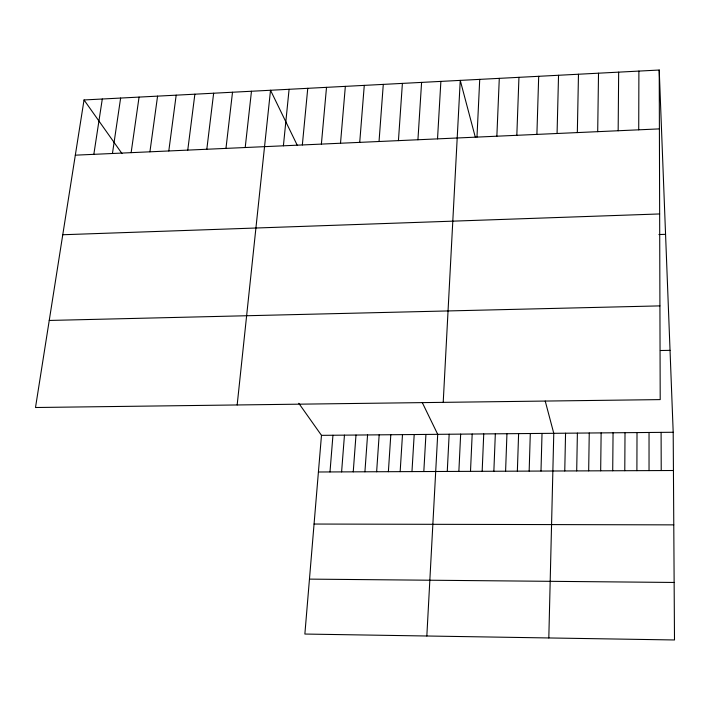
<?xml version="1.0" encoding="UTF-8"?>
<svg xmlns="http://www.w3.org/2000/svg" width="710" height="710" viewBox="0 0 710 710"><rect width="100%" height="100%" fill="white"/><g stroke="black" fill="none" stroke-linecap="round" stroke-linejoin="round"><path stroke-width="1.06" d="M636.897 470.659L637.012 432.585M638.725 129.823L638.894 71.089M624.782 470.712L625.013 432.692M612.712 470.766L613.058 432.798M618.161 130.755L618.659 72.145M600.669 470.81L601.13 432.896M597.696 131.669L598.521 73.192M588.67 470.863L589.247 433.002M576.697 470.907L577.39 433.109M564.761 470.961L565.559 433.215M577.328 132.593L578.481 74.23M548.812 637.953L553.773 433.313L545.227 401.07M557.066 133.498L558.539 75.269M540.993 471.058L542.023 433.419M536.893 134.403L538.695 76.307M529.163 471.112L530.299 433.517M517.359 471.156L518.611 433.624M505.591 471.209L506.949 433.721M516.827 135.308L518.948 77.328M493.858 471.262L495.332 433.828M482.161 471.307L483.741 433.925M496.858 136.205L499.29 78.357M470.499 471.36L472.185 434.032M458.864 471.404L460.657 434.13M476.978 137.101L479.72 79.369M447.264 471.458L449.164 434.227M443.209 402.357L460.249 80.381L475.274 137.057M426.834 636L437.706 434.325L422.299 402.623M423.817 471.555L425.929 434.431M437.52 138.876L440.874 81.393M411.969 471.6L414.196 434.538M400.156 471.653L402.49 434.635M417.933 139.763L421.589 82.395M388.379 471.697L390.811 434.742M398.434 140.633L402.392 83.398M376.637 471.751L379.175 434.839M364.922 471.795L367.567 434.946M353.243 471.848L355.994 435.044M379.033 141.512L383.285 84.392M341.599 471.893L344.457 435.141M359.721 142.382L364.274 85.377M329.99 471.946L332.954 435.248M298.786 403.289L321.479 435.345L304.865 634.048L674.5 639.967L673.195 432.266L659.226 70.033L84.037 99.959L35.5 407.513L660.202 399.606L659.226 70.033M340.507 143.243L345.344 86.363M321.381 144.103L326.511 87.339M302.345 144.955L307.758 88.315M283.397 145.816L289.094 89.291M237.167 404.957L270.519 90.259L297.153 145.071M245.207 147.529L251.473 91.244M225.966 148.399L232.516 92.229M206.814 149.26L213.648 93.214M187.76 150.112L194.868 94.19M168.794 150.964L176.178 95.167M149.925 151.816L157.576 96.134M131.137 152.659L139.062 97.093M112.446 153.502L120.629 98.051M93.835 154.336L102.293 99.01M75.322 155.171L659.395 128.892M62.764 234.744L659.652 213.95M658.916 234.54L665.563 234.327M49.238 320.45L659.927 305.886M660.371 350.518L670.036 350.341M321.479 435.345L673.195 432.266M318.417 471.99L673.435 470.508M314.06 524.042L673.781 524.867M309.462 579.12L674.136 582.457M84.037 99.959L121.987 153.573M661.099 432.372L661.223 470.561M649.038 432.479L649.038 470.606"/></g></svg>
